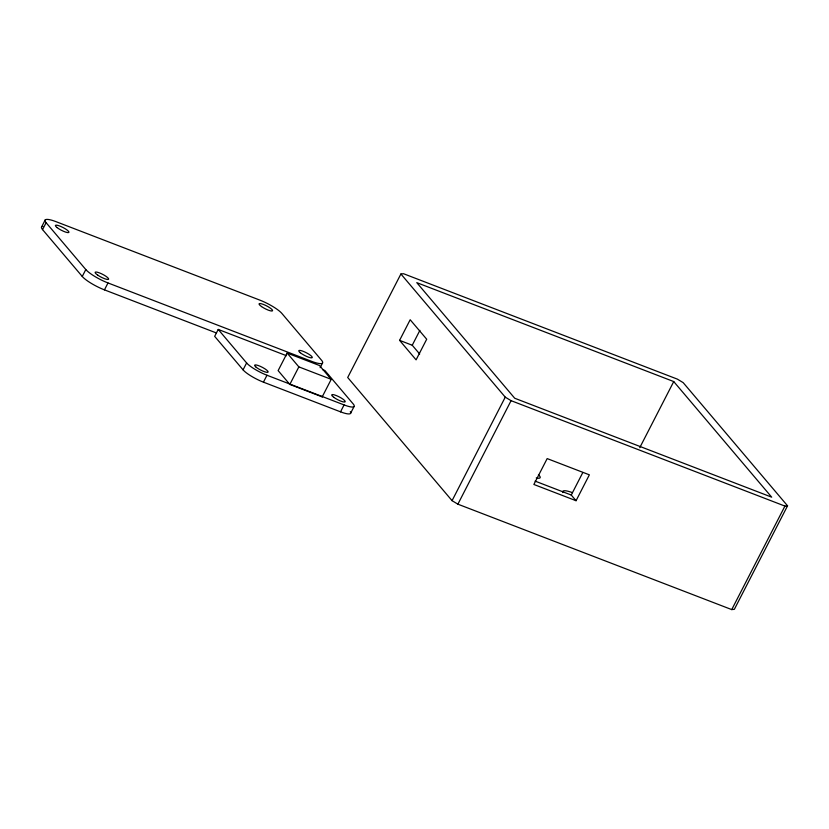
<?xml version="1.0" encoding="UTF-8"?>
<svg xmlns="http://www.w3.org/2000/svg" width="829" height="829" viewBox="0 0 829 829"><rect width="100%" height="100%" fill="white"/><g stroke="black" fill="none" stroke-linecap="round" stroke-linejoin="round"><path stroke-width="1.24" d="M41.668 226.835L45.212 219.923M216.504 332.999L104.444 289.86A19.222 4.062 27.2 0 1 82.258 276.461L42.559 229.612L46.113 222.7A19.222 4.062 27.2 0 1 56.082 221.685L259.715 300.067A19.222 4.062 27.2 0 1 281.901 313.466L321.6 360.325A19.222 4.062 27.2 0 1 311.631 361.34L107.998 282.948A19.222 4.062 27.2 0 1 85.812 269.549L46.113 222.7M82.258 276.461L85.812 269.549M104.444 289.86L107.998 282.948M286.513 355.724L218.224 329.434L214.67 336.346L243.063 369.848A17.658 3.73 27.2 0 0 263.435 382.159L340.532 411.837A17.658 3.73 27.2 0 0 350.294 411.712M243.063 369.848L246.607 362.947L218.224 329.434M263.435 382.159L266.99 375.247L289.352 383.858M287.145 353.071L278.129 370.615L289.829 384.428L322.201 396.884L331.217 379.34L319.517 365.527L287.145 353.071L298.854 366.884L331.217 379.34M289.829 384.428L298.854 366.884M320.139 367.703L322.502 363.102M400.904 273.984L347.703 377.496L452.064 500.664L457.888 504.177L731.738 609.595L734.349 609.325L787.55 505.814L683.189 382.656L677.376 379.133L403.516 273.715L400.904 273.984L505.255 397.153L511.078 400.666L784.928 506.084L787.55 505.814M340.532 411.837L344.076 404.925A17.658 3.73 27.2 0 0 353.237 403.992L324.854 370.48L322.45 369.558M350.512 413.443L354.066 406.542M399.588 340.356L410.179 319.745L426.697 339.227L416.096 359.848L399.588 340.356L412.241 345.237L419.671 354.004M412.241 345.237L419.899 330.346M452.064 500.664L505.255 397.153M457.888 504.177L511.078 400.666M576.062 500.716L533.866 484.468L547.171 458.592L589.367 474.83L576.062 500.716L571.254 495.037L582.818 472.53M639.75 447.701L673.739 381.568L416.769 282.637L514.716 398.241L771.685 497.162L673.739 381.568M731.738 609.595L784.928 506.084M290.554 384.324L344.076 404.925M535.088 481.11L571.254 495.037M321.714 396.314L322.201 396.884M538.435 474.706A15.14 3.202 27.2 0 1 536.239 477.96M562.808 492.54A18.165 3.834 27.2 0 1 572.424 492.633M266.99 375.247A17.658 3.73 27.2 0 1 246.607 362.947M42.559 229.612A19.222 4.062 27.2 0 1 42.953 226.327M256.14 367.216A7.565 1.596 27.2 0 0 267.715 372.335A7.565 1.596 27.2 0 0 260.285 366.335A7.565 1.596 27.2 0 0 256.14 367.216M333.766 397.309A7.565 1.596 27.2 0 0 345.04 401.93A7.565 1.596 27.2 0 0 336.605 395.682A7.565 1.596 27.2 0 0 333.766 397.309M57.077 227.581A7.565 1.596 27.2 0 0 68.589 232.576A7.565 1.596 27.2 0 0 60.9 226.504A7.565 1.596 27.2 0 0 57.077 227.581M97.791 275.176A7.565 1.596 27.2 0 0 108.609 279.228A7.565 1.596 27.2 0 0 99.262 272.824A7.565 1.596 27.2 0 0 97.791 275.176M300.305 352.739A7.565 1.596 27.2 0 0 311.87 357.838A7.565 1.596 27.2 0 0 304.409 351.828A7.565 1.596 27.2 0 0 300.305 352.739M261.549 306.585A7.565 1.596 27.2 0 0 272.513 310.813A7.565 1.596 27.2 0 0 263.425 304.44A7.565 1.596 27.2 0 0 261.549 306.585"/></g></svg>
